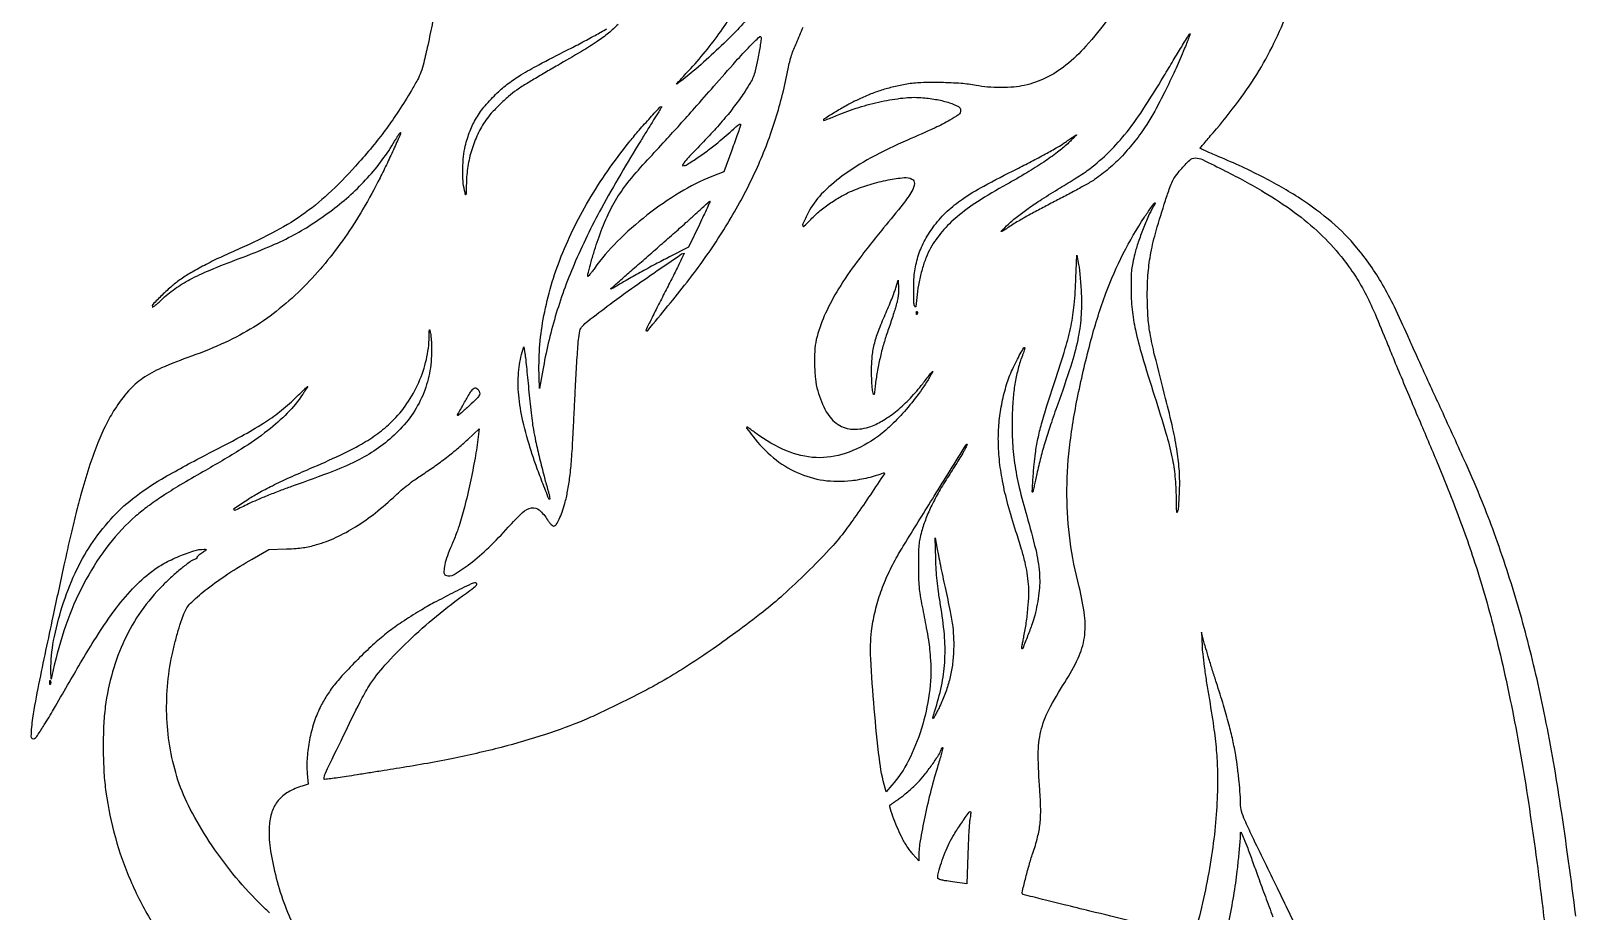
# Model space of a CAD drawing. Extents: x 497 to 1900, y 94 to 2128.
# Drawn here: x 497 to 1646, y 876 to 1530 of the extents above; entities that cross this region are included whole.
import ezdxf

# ---------------------------------------------------------------- set-up
doc = ezdxf.new("R2010")
doc.units = 0

msp = doc.modelspace()

# ---------------------------------------------------------------- linework, layer by layer
for points in [[(1297.945855, 1539.5, -0.020433), (1281.083308, 1518.786623, -0.043563), (1266.124161, 1504.580296, -0.054478), (1251.36824, 1495.253406, -0.058658), (1235.302595, 1489.612969, -0.035927), (1227.585052, 1488.457316, -0.019228), (1217.947672, 1488.087389, -0.019071), (1208.056501, 1488.465644, -0.028649), (1199.5, 1489.616023, 0.030116), (1188.343981, 1491.082621, 0.012954), (1173.34225, 1491.752024, 0.012818), (1158.492124, 1491.64881, 0.034554), (1148, 1490.578424, 0.015998), (1138.304167, 1488.585305, 0.018059), (1129.144668, 1486.041969, 0.01827), (1120.287851, 1482.874078, 0.017185), (1111.5, 1479.008549, 0.015139), (1104.112773, 1475.17167, 0.008525), (1095.376323, 1470.095367, 0.002391), (1086.64781, 1464.765465, 0.260091), (1086, 1463.60436, 0.522897), (1086.160309, 1463.492983, 0.00103), (1089.583272, 1464.775342, 0.004867), (1093.520348, 1466.303491, 0.002864), (1098.198372, 1468.202965, -0.024545), (1114.388879, 1473.973023, -0.024123), (1131.160116, 1478.166835, -0.0255), (1146.928913, 1480.482482, -0.045924), (1159.986255, 1480.522115, -0.023401), (1170.625656, 1479.071138, -0.035111), (1179.696954, 1476.730411, -0.038135), (1186.294785, 1473.949021, -0.280964), (1188, 1471.15399, -0.234491), (1186.386728, 1467.903195, -0.034522), (1180.0615, 1463.754935, -0.020845), (1168.949955, 1458.113999, -0.004095), (1148.5, 1448.98437, 0.020311), (1121.344491, 1435.789159, 0.034824), (1100.056058, 1422.366658, 0.042589), (1084.457823, 1408.760427, 0.078247), (1074.795266, 1395, 0.003059), (1070.785743, 1386.69768, 0.206978), (1070.731157, 1385.164826, 0.539276), (1071.603281, 1384.979802, 0.00587), (1076.695582, 1390.138036, -0.028496), (1083.433571, 1396.372384, -0.022706), (1091.353091, 1402.320837, -0.022605), (1099.826004, 1407.557757, -0.02733), (1108.228027, 1411.655409, -0.027784), (1120.675681, 1416.108497, -0.024189), (1134.127076, 1419.39509, -0.020985), (1146.135833, 1421.201478, -0.150812), (1151.819994, 1420.096336, -0.307628), (1153.597517, 1416.702932, -0.102834), (1151.746653, 1411.104817, -0.036495), (1145.320382, 1401.655168, -0.005398), (1130.781156, 1383.711298, 0.011427), (1111.110389, 1358.826714, 0.02404), (1097.244367, 1338.470883, 0.030294), (1087.649389, 1320.453718, 0.039889), (1081.284096, 1302.963856, 0.048084), (1079.777804, 1294.354735, 0.022398), (1079.411097, 1283.015367, 0.022423), (1080.066096, 1271.596676, 0.044343), (1081.78596, 1262.690683, 0.05636), (1088.199624, 1247.175768, 0.119575), (1096.935714, 1237.65825, 0.141866), (1107.983432, 1234.139937, 0.094058), (1121.204511, 1236.288556, 0.052258), (1130.671467, 1240.897778, 0.032509), (1140.714598, 1248.105752, 0.030067), (1150.649258, 1257.316737, 0.0269), (1159.807222, 1267.986991, -0.001412), (1165.164707, 1274.914129, -0.024251), (1167.033476, 1277.089935, -0.856579), (1167.269196, 1276.927307, -0.020167), (1165.974304, 1274.5, -0.025137), (1156.867726, 1260.620182, -0.023319), (1146.196947, 1247.358126, -0.024241), (1134.91776, 1235.787589, -0.037213), (1124, 1227.043668, -0.068799), (1102.275635, 1216.185228, -0.092968), (1080.580126, 1213.111783, -0.089459), (1058.622108, 1218.093971, -0.059181), (1036.118063, 1230.972512, 0.001502), (1029.77583, 1235.645525, 0.332979), (1029.072753, 1235.637888, 0.411448), (1028.988118, 1235.021252, 0.001694), (1033.543309, 1229, 0.056653), (1048.868081, 1213.012455, 0.067807), (1066.547901, 1201.978054, 0.069865), (1086.077167, 1196.297597, 0.065692), (1106.842766, 1196.040926, 0.015402), (1112.993322, 1196.968209, 0.013415), (1119.367503, 1198.308619, 0.013715), (1125.472691, 1199.942696, 0.019366), (1130.803141, 1201.7547, -0.729805), (1131.306982, 1201.12691, -0.001456), (1120.942585, 1185.563695, -0.005386), (1110.382353, 1170.167293, -0.00905), (1101.145187, 1157.5, -0.026641), (1090.371557, 1144.746246, -0.009772), (1073.870793, 1127.873278, -0.009943), (1056.140139, 1111.118036, -0.018429), (1041, 1098.35579, -0.006801), (1020.843006, 1083.03469, -0.008638), (1001.805748, 1069.471098, -0.009238), (983.501018, 1057.391899, -0.010561), (965.55245, 1046.542471, -0.010565), (953.36495, 1039.861421, -0.004756), (937.105891, 1031.585776, -0.004743), (920.763342, 1023.654861, -0.011096), (908.359001, 1018.113433, -0.020966), (879.510893, 1007.385973, -0.015329), (846.692821, 997.826873, -0.013829), (809.771791, 989.371804, -0.010208), (768.5, 981.987279, 0.000155), (759.622283, 980.582402, 0.000103), (749.454687, 978.968015, 0.000104), (739.594941, 977.398308, 0.000205), (731.75, 976.144398, -0.003981), (725.326877, 975.167436, -0.006701), (719.920313, 974.462895, -0.001821), (715.280041, 973.938472, -0.44648), (715, 974.189565, -0.111882), (715.994551, 978.578551, -0.001243), (729.266477, 1006.182877, -0.003496), (741.841843, 1031.715842, -0.026121), (748.515088, 1043.456133, -0.04078), (760.223024, 1058.83772, -0.019057), (777.670467, 1076.82255, -0.017946), (798.481019, 1095.31796, -0.017463), (820.75, 1112.450078, 0.006535), (826.014814, 1116.320309, 0.049167), (828.284682, 1118.41478, 0.314098), (828.406652, 1119.438108, 0.276959), (827.470068, 1120, 0.114253), (824.365665, 1119.281246, 0.002543), (810.520381, 1112.419493, 0.006469), (796.839556, 1105.329281, 0.012855), (786.225085, 1099.296934, 0.010386), (772.810068, 1090.825101, 0.019028), (762.302338, 1083.290257, 0.019383), (752.526837, 1075.074708, 0.011256), (741.411875, 1064.506669, 0.008613), (730.290958, 1053.058051, 0.020897), (722.595527, 1044.138715, 0.026598), (716.87072, 1036.06689, 0.026859), (712.055454, 1027.458478, 0.036141), (707.443578, 1016.046284, 0.02982), (704.168031, 1003.333874, 0.030014), (702.446997, 990.42584, 0.038344), (702.496317, 978.430674), (703.149438, 970.361348), (698.824719, 969.06926, 0.058573), (688.438308, 964.587826, 0.089315), (680.963327, 958.259624, 0.091886), (676.302595, 949.865882, 0.065421), (674.234878, 939.283546, 0.051284), (674.879964, 923.233835, 0.025683), (678.799115, 903.28655, 0.024874), (685.11256, 882.516753, 0.029887), (693.148769, 863.75, -0.008107)], [(1030.222357, 1540, -0.020962), (1019.335399, 1528.053671, -0.010329), (1004.568573, 1513.758071, -0.010308), (989.330083, 1500.178067, -0.022537), (977, 1490.56446, -0.885545), (976.903976, 1490.669957, -0.00435), (978.985372, 1493.043935, -0.004547), (981.990517, 1496.350917, -0.002245), (985.865095, 1500.5, 0.017883), (998.296913, 1514.676332, 0.017548), (1009.765974, 1529.792141, 0.018483), (1019.360452, 1544.532009, 0.032152)], [(1645.061465, 872.5, 0.006347), (1633.837101, 954.1191, 0.011795), (1622.338613, 1019.940012, 0.013973), (1609.388935, 1076.654547, 0.01602), (1593.791044, 1130, 0.007456), (1584.447028, 1157.154616, 0.010588), (1575.27284, 1180.984441, 0.008257), (1563.514878, 1208.3974, 0.002687), (1545.264854, 1248.5, -0.00074), (1538.002303, 1264.295296, -0.00071), (1530.685338, 1280.33125, -0.000702), (1524.271576, 1294.493472, -0.002566), (1520.263439, 1303.5, 0.009321), (1510.32033, 1325.053998, 0.0181), (1501.447508, 1341.807318, 0.021364), (1492.504034, 1355.884783, 0.021623), (1482.425677, 1369.089109, 0.042327), (1463.78158, 1387.943981, 0.031746), (1440.407125, 1405.454534, 0.027901), (1411.90629, 1421.912862, 0.018793), (1377.75, 1437.590799, -0.003648), (1373.247742, 1439.494493, -0.005961), (1369.462466, 1441.181483, -0.001499), (1366.206262, 1442.691301, -0.310646), (1366.03712, 1442.97916, -0.15611), (1366.181888, 1443.340702, -0.000691), (1368.864702, 1446.578253, -0.003214), (1371.952306, 1450.245614, -0.002012), (1375.610805, 1454.5, 0.018477), (1394.414837, 1477.881712, 0.024019), (1409.758504, 1500.682822, 0.0252), (1422.255861, 1523.893889, 0.024393), (1432.504723, 1548.494339, 0.013425)], [(795.623192, 1536.970414, -0.007644), (792.025302, 1519.334314, -0.005373), (789.067844, 1506.546738, -0.027358), (786.960826, 1499.555673, -0.035622), (784.350724, 1493.689608, -0.013373), (779.904508, 1485.862622, -0.008552), (770.335237, 1470.614747, -0.013315), (761.52162, 1457.846916, -0.013557), (752.160316, 1445.733259, -0.009324), (740.93042, 1432.5, -0.021586), (720.482555, 1411.221714, -0.033915), (701.004187, 1395.003271, -0.03369), (679.415743, 1381.493373, -0.020943), (652.5, 1368.493732, 0.00808), (639.499439, 1362.622173, 0.00962), (627.437666, 1356.651966, 0.010496), (616.941088, 1350.919776, 0.019926), (608.788051, 1345.800482, 0.027017), (602.099037, 1340.667268, 0.015687), (594.618671, 1333.83779, 0.006937), (587.658848, 1326.880852, 0.344007), (587.459964, 1325.064779, 0.436455), (587.852692, 1324.987556, 0.00909), (589.621631, 1326.324211, 0.015116), (591.75271, 1328.102867, 0.008848), (594.200238, 1330.353108, -0.036057), (604.073298, 1338.485764, -0.032367), (615.364037, 1345.4431, -0.023886), (630.27565, 1352.459048, -0.008711), (652, 1361, 0.010132), (674.054805, 1369.74332, 0.02124), (690.742021, 1377.602758, 0.023771), (705.47443, 1386.238185, 0.016645), (721.237189, 1397.278409, 0.023125), (734.987734, 1408.639307, 0.024325), (747.388858, 1421.04059, 0.02488), (758.264807, 1434.298972, 0.027016), (767.452561, 1448.224063, -0.005035), (768.982639, 1450.78077, -0.008563), (770.319777, 1452.883148, -0.003025), (771.483679, 1454.622768, -0.470931), (771.690856, 1454.642478, -0.31031), (771.856058, 1453.752923, -0.001057), (767.138213, 1443.195938, -0.005532), (762.015923, 1432.127831, -0.005278), (756.570876, 1421, -0.016607), (743.905152, 1397.751029, -0.019368), (730.317417, 1376.588315, -0.02028), (715.757086, 1357.437483, -0.022551), (700.174168, 1340.223497, -0.026695), (681.76326, 1323.526464, -0.032363), (662.77771, 1310.014345, -0.03112), (641.586433, 1298.667175, -0.02183), (616.5, 1288.479912, 0.015822), (594.216169, 1279.741051, 0.049711), (580.165014, 1271.97866, 0.062106), (569.669047, 1262.621357, 0.036405), (559.523417, 1249.160102, 0.028371), (553.056571, 1237.769454, 0.019268), (546.95967, 1224.15695, 0.016404), (541.015183, 1207.859831, 0.009965), (535.01066, 1188.24236, 0.007509), (531.069462, 1173.550072, 0.005032), (526.984802, 1156.639063, 0.003165), (521.71341, 1133.132829, 0.000809), (513.479698, 1095, 0.002015), (502.893917, 1044.596176, 0.01358), (498.427945, 1019.458256, 0.028219), (497.186372, 1006.036755, 0.599495), (499.917721, 1004.449149, 0.110031), (502.040722, 1006.519136, 0.005935), (507.108418, 1014.47806, 0.006758), (514.07605, 1026.059595, 0.001991), (524.446147, 1044, -0.007843), (543.999382, 1076.931773, -0.021449), (559.156033, 1099.355172, -0.029676), (572.758435, 1115.615934, -0.03977), (587.008429, 1128.506486, -0.039007), (595.991548, 1134.364753, -0.024914), (607.222299, 1139.791031, -0.02446), (618.208458, 1143.818207, -0.076183), (625.979901, 1144.995719, -0.039166), (627.254112, 1144.893576, -0.534342), (627.416436, 1144.540594, -0.104572), (626.815662, 1143.907034, -0.004444), (624.244417, 1142.167968, 0.014844), (622.654191, 1141.043521, 0.025527), (621.409564, 1140.003241, 0.024175), (620.558903, 1139.135072, 0.397174), (620.569778, 1138.763556, -0.342187), (620.604991, 1138.48557, -0.099936), (620.296994, 1138.143203, -0.05676), (619.676388, 1137.783249, -0.028469), (618.825361, 1137.46751, 0.08618), (615.483799, 1135.768937, 0.010582), (609.002621, 1130.703689, 0.012888), (601.856761, 1124.557678, 0.013422), (595.135687, 1118.131971, 0.042188), (579.203088, 1099.088653, 0.042438), (566.728548, 1077.677508, 0.041437), (557.812383, 1053.981719, 0.03662), (552.470118, 1028.139601, 0.022), (551.227798, 1013.839245, 0.012453), (550.918901, 996.447801, 0.012443), (551.478003, 978.99783, 0.021275), (552.924814, 964.498847, 0.031687), (559.959955, 930.723093, 0.034544), (571.06717, 899.098924, 0.033913), (586.632498, 868.804422, 0.028508)], [(674.538311, 874.863971, -0.012205), (666.550856, 882.471325, -0.026318), (647.2665, 903.901904, -0.024168), (629.748156, 927.838961, -0.025203), (615.567741, 951.872023, -0.042089), (606.460821, 973.5, -0.034528), (600.857406, 995.875345, -0.032332), (598.228857, 1019.307417, -0.032056), (598.633663, 1043.087199, -0.032536), (602.080267, 1066.5, -0.00981), (604.179246, 1075.431096, -0.008905), (606.690809, 1084.567903, -0.009132), (609.261481, 1092.752467, -0.023846), (611.492575, 1098.5, -0.100346), (616.642223, 1105.744146, -0.022304), (628.246717, 1115.682058, -0.021127), (643.585493, 1126.66365, -0.014833), (661.698794, 1137.754833), (673.897588, 1144.735628), (687.198794, 1145.254461, 0.00812), (694.211966, 1145.642166, 0.017378), (699.60291, 1146.216943, 0.020182), (704.402384, 1147.096891, 0.016064), (709.5, 1148.419252, 0.037292), (723.964157, 1153.871653, 0.030718), (738.46822, 1161.728589, 0.028078), (753.129957, 1172.063736, 0.021102), (768.069425, 1184.965775, -0.01247), (772.371144, 1188.812416, -0.008782), (777.388298, 1192.928893, -0.008869), (782.329824, 1196.699534, -0.018362), (786.343415, 1199.429759, 0.012535), (795.515418, 1205.513883, 0.010544), (804.924859, 1212.401157, 0.010635), (813.933007, 1219.599821, 0.013633), (821.892601, 1226.619636), (830.285201, 1234.438242), (829.557921, 1228.469121, -0.014218), (827.189277, 1212.762529, -0.008581), (823.536243, 1194.29377, -0.008594), (819.346281, 1176.368604, -0.017573), (815.328945, 1162.5, -0.008517), (814.041466, 1158.791244, -0.004427), (812.315566, 1154.20625, -0.004401), (810.459706, 1149.528218, -0.006689), (808.757306, 1145.5, 0.021865), (805.963722, 1138.286935, 0.038842), (804.39958, 1132.113335, 0.048488), (804.061136, 1127.522783, 0.304161), (805.347872, 1125.696751, 0.23176), (811.607545, 1126.255786, 0.027465), (823.461696, 1134.356357, 0.0281), (837.330706, 1146.290848, 0.018912), (851.822954, 1161.349734, -0.021395), (862.502889, 1172.337558, -0.142603), (869.223727, 1175.781404, -0.235656), (874.898194, 1174.19485, -0.066292), (881.018206, 1166.971628, 0.019212), (882.456941, 1164.908446, 0.035194), (883.804669, 1163.364715, 0.042556), (884.977336, 1162.381669, 0.203476), (885.812805, 1162.202608, 0.209169), (887.503762, 1163.366254, 0.02711), (889.661018, 1167.301386, 0.026992), (891.872382, 1172.63123, 0.017075), (893.894874, 1179.051629, 0.022914), (895.968273, 1188.102206, 0.014156), (897.611519, 1198.89644, 0.011643), (898.914088, 1211.947185, 0.006363), (899.934304, 1228, 0.000065), (900.410507, 1237.400768, 0.000037), (900.985301, 1248.79375, 0.000037), (901.563192, 1260.2817, 0.00006), (902.050169, 1270, -0.001864), (902.527865, 1278.891191, -0.001834), (903.074287, 1287.827266, -0.001802), (903.610176, 1295.656139, -0.007004), (904.027311, 1300.497076, -0.030378), (905.113367, 1307.197042, -0.125887), (906.961792, 1310.818914, -0.048714), (910.986462, 1314.57652, -0.001814), (927.5, 1327.133188, -0.007902), (940.970726, 1336.968998, -0.003024), (960.008875, 1350.242039, -0.000474), (980.653676, 1364.421608, -0.151362), (982.520526, 1365, -0.554921), (982.658888, 1364.778113, -0.000331), (978.648073, 1356.607354, -0.002705), (974.051695, 1347.385677, -0.0016), (968.472405, 1336.429292, 0.00134), (962.874474, 1325.450461, 0.00222), (958.217353, 1316.153832, 0.000207), (954.100106, 1307.834308, 0.327449), (954.154042, 1307.527021, 0.435804), (955.533519, 1307.606871, 0.000927), (970.530956, 1325.809646, 0.005679), (984.675853, 1343.447397, 0.010477), (995.707419, 1358.1523, 0.022791), (1018.839074, 1393.683173, 0.027985), (1036.961776, 1428.873417, 0.029071), (1050.495693, 1464.667732, 0.028563), (1059.879222, 1502, -0.01402), (1061.010435, 1507.126545, -0.015339), (1062.398277, 1512.028652, -0.0158), (1064.039657, 1516.696006, -0.017192), (1065.931139, 1521.118619, 0.0198), (1070.871532, 1532.838754, 0.022685)], [(933.511269, 1535.011387, -0.02772), (926.374525, 1528.557228, -0.020945), (917.883676, 1522.262997, -0.014519), (906.253824, 1514.857944, -0.004677), (888.600374, 1504.54765, 0.002657), (878.970978, 1498.97576, 0.003015), (869.80118, 1493.530034, 0.002743), (862.065206, 1488.814476, 0.016721), (858.164298, 1486.223196, 0.024011), (852.109316, 1481.447776, 0.014513), (845.392207, 1475.254635, 0.014459), (839.272627, 1468.91858, 0.034485), (835.210886, 1463.793457, 0.039548), (829.214006, 1453.372026, 0.03578), (824.699404, 1441.786644, 0.035273), (821.82928, 1429.502911, 0.03581), (820.73338, 1417, -0.00094), (820.605688, 1409.793669, -0.055497), (820.435509, 1408.496787, -0.773221), (820.148347, 1408.493041, -0.008565), (819.379531, 1411.5, -0.042352), (818.330277, 1418.512033, -0.02035), (818.119261, 1427.610945, -0.020309), (818.660205, 1436.908091, -0.034159), (819.959303, 1444.613621, -0.03344), (823.447072, 1455.802555, -0.043046), (828.17953, 1465.47408, -0.040834), (834.713571, 1474.57395, -0.026016), (843.66336, 1484.058983, -0.028985), (851.863703, 1491.028671, -0.024159), (861.31566, 1497.470021, -0.015997), (874.468027, 1504.96379, -0.004475), (895.5, 1515.831894, 0.004493), (906.077369, 1521.298159, 0.00475), (916.359375, 1526.854992, 0.004545), (925.128131, 1531.806786, 0.021485)], [(1315.388044, 868.518831, -0.00085), (1284, 876.187327, -0.000281), (1264.99587, 880.875838, -0.000463), (1248.9397, 884.862399, -0.000024), (1234.462731, 888.471825, -0.092533), (1234.156425, 888.611907, -0.305655), (1233.690698, 889.834166, -0.002716), (1236.103101, 899.925543, -0.009371), (1238.806362, 910.135585, -0.013274), (1241.620949, 919.103514, 0.020392), (1245.161524, 930.973264, 0.035147), (1246.994865, 941.115058, 0.032286), (1247.473882, 951.988783, 0.014396), (1246.766897, 966.312945, -0.01843), (1245.68787, 992.455431, -0.058374), (1247.646075, 1009.831807, -0.062708), (1253.477909, 1025.60762, -0.023675), (1265.321834, 1045.976599, 0.034753), (1275.283009, 1064.015116, 0.071386), (1279.927149, 1079.435148, 0.069357), (1280.115851, 1095.826166, 0.031232), (1276.05634, 1117, -0.029372), (1269.368995, 1151.192675, -0.031961), (1266.982756, 1184.978249, -0.030373), (1268.894166, 1220.263524, -0.022244), (1275.117662, 1258.994073, -0.014123), (1285.029833, 1300.940419, -0.024147), (1295.954256, 1335.211914, -0.027737), (1308.827384, 1364.643225, -0.029783), (1324.612639, 1391.75, -0.004706), (1329.362743, 1398.748784, -0.024318), (1332.209807, 1402.460467, -0.865803), (1332.534386, 1402.257266, -0.029332), (1331.02454, 1399.31702, 0.028614), (1327.595256, 1392.662415, 0.011457), (1323.643791, 1383.203323, 0.011532), (1319.979274, 1373.155991, 0.018684), (1317.385372, 1364.4416, 0.011113), (1315.863003, 1357.931428, 0.024473), (1315.056492, 1352.8875, 0.021193), (1314.684496, 1347.363429, 0.006498), (1314.58526, 1339, 0.025776), (1315.418647, 1323.192255, 0.027611), (1317.874469, 1307.918271, 0.018732), (1322.812017, 1288.748284, 0.005063), (1332.073259, 1258.774425, -0.005488), (1340.524965, 1231.337991, -0.019765), (1345.023285, 1213.597037, -0.028047), (1347.263536, 1199.042024, -0.022926), (1348.063386, 1183.308447, 0.007519), (1348.271164, 1172.913603, 0.791396), (1349.114456, 1172.745441, 0.092697), (1350.046027, 1176.490233, 0.004773), (1350.66457, 1189, 0.025565), (1350.507955, 1202.908012, 0.022157), (1348.954328, 1217.415244, 0.017519), (1345.723067, 1234.584127, 0.007768), (1340.31826, 1257, -0.002522), (1332.161398, 1289.337131, -0.016751), (1328.717198, 1305.612283, -0.02804), (1327.190327, 1318.384456, -0.015772), (1326.700215, 1334, -0.019939), (1327.363081, 1350.54755, -0.027471), (1329.362579, 1365.286659, -0.022605), (1333.297167, 1381.722708, -0.00874), (1340.169635, 1404.126011, -0.00489), (1343.414877, 1413.760257, -0.030703), (1345.416867, 1418.54774, -0.044605), (1347.680576, 1422.268189, -0.017376), (1351.425232, 1426.98984, -0.025247), (1358.199209, 1434.178044, -0.20081), (1362.367452, 1435.78625, -0.105835), (1367.724524, 1434.48091, -0.004806), (1384.757993, 1426.052167, -0.015664), (1413.320732, 1410.431847, -0.026229), (1436.145365, 1395.340021, -0.03019), (1454.806132, 1379.717056, -0.034012), (1470.667902, 1362.533346, -0.020841), (1479.846649, 1350.095118, -0.025133), (1487.359389, 1337.669629, -0.020135), (1494.749857, 1322.497954, -0.007863), (1503.770757, 1301, 0.002547), (1508.417325, 1289.588057, 0.000868), (1515.276637, 1273.065625, 0.000863), (1522.914202, 1254.846924, 0.000995), (1530.262199, 1237.5, -0.002396), (1543.782493, 1205.330986, -0.005346), (1553.686718, 1180.705034, -0.006582), (1561.665893, 1159.411923, -0.006645), (1569.055487, 1137.983557, -0.017744), (1584.49068, 1084.966547, -0.01304), (1597.954006, 1025.248947, -0.011466), (1609.840531, 957.12053, -0.007614), (1620.485198, 878.5, 0.004158), (1626.494466, 831.684702, 0.013203)], [(1441.153794, 856.267114, 0.002756), (1423.357837, 893.276538, -0.000504), (1404.625388, 931.788435, -0.010053), (1399.151319, 943.674084, -0.034751), (1396.766959, 950.371451, -0.068243), (1396, 955.964613, 0.018165), (1395.749989, 962.844173, 0.006952), (1394.921836, 972.388394, 0.006919), (1393.744779, 982.641962, 0.008982), (1392.367787, 992, 0.013602), (1390.222127, 1003.081228, 0.010238), (1387.2845, 1015.14072, 0.008603), (1383.337101, 1029.044819, 0.004812), (1378.082689, 1045.825373, -0.002056), (1375.24676, 1054.7102, -0.002153), (1372.52773, 1063.483078, -0.002064), (1370.243531, 1071.078966, -0.009555), (1369.025329, 1075.5), (1366.984597, 1083.5), (1367.404964, 1073, 0.018492), (1367.850761, 1067.221409, 0.004692), (1369.008827, 1057.881233, 0.004705), (1370.556033, 1047.070533, 0.004346), (1372.34548, 1036, -0.006408), (1375.937471, 1013.1807, -0.014288), (1377.94951, 995.721833, -0.016612), (1378.787901, 979.90075, -0.012551), (1378.694276, 962.5, -0.017218), (1377.17159, 939.07602, -0.014378), (1373.986741, 914.350011, -0.013781), (1369.209015, 888.736702, -0.012605), (1362.902141, 862.646419)], [(1384.930708, 857.63222, 0.009795), (1389.235045, 877.911995, 0.012037), (1392.422945, 897, 0.007715), (1393.545815, 905.865702, 0.003647), (1394.734188, 917.333326, 0.003231), (1395.721839, 928.338528, 0.016313), (1396.03276, 934.5, -0.798463), (1396.476701, 934.592487, -0.009377), (1398.482625, 929.975127, -0.008238), (1401.271888, 922.880806, -0.003221), (1404.89756, 913, 0.001195), (1409.069292, 901.487042, 0.000596), (1414.402842, 886.930787, 0.000592), (1419.961963, 871.869771, 0.000872)]]:
    msp.add_lwpolyline(points, format="xyb")
for points in [[(1353.412721, 1514.75, -0.011063), (1347.245621, 1500.591577, -0.007881), (1339.741081, 1485.003673, -0.007874), (1332.234274, 1470.59132, -0.020268), (1326.233494, 1460.5, -0.021501), (1317.553811, 1448.342062, -0.024037), (1308.160904, 1437.437521, -0.024953), (1298.119997, 1427.860154, -0.027653), (1287.5, 1419.67585, -0.021475), (1283.844824, 1417.392623, -0.003204), (1276.270425, 1413.16576, -0.003599), (1267.25032, 1408.291886, -0.003096), (1257.697191, 1403.294092, 0.003164), (1248.056517, 1398.248821, 0.003468), (1238.772282, 1393.232097, 0.003242), (1230.891616, 1388.836141, 0.017357), (1226.697191, 1386.264413, -0.000818), (1219.103462, 1381.255618, -0.165145), (1218.242225, 1381.031925, -0.650174), (1218.115087, 1381.386165, -0.001454), (1223.5, 1386.498916, -0.021115), (1230.176132, 1392.28789, -0.014971), (1238.116626, 1398.226946, -0.011596), (1248.27833, 1405.016883, -0.005122), (1262, 1413.53621, 0.003027), (1267.954687, 1417.198794, 0.003039), (1273.85625, 1420.928135, 0.002968), (1278.963541, 1424.242078, 0.012154), (1282, 1426.345476, 0.033859), (1296.558386, 1438.553646, 0.030746), (1309.844904, 1452.993858, 0.025077), (1323.417222, 1471.523013, 0.012082), (1339.003243, 1496.5, -0.002121), (1345.965236, 1508.168017, -0.003055), (1352.232196, 1518.428285, -0.000408), (1357.991745, 1527.712615, -0.259268), (1358.508713, 1528, -0.525697), (1358.593259, 1527.877161, -0.000496), (1357.147851, 1524.107812, -0.003378), (1355.469776, 1519.831142, -0.001999)], [(1037.21932, 1509.403329, -0.006145), (1035.285115, 1500.4382, -0.036784), (1033.88196, 1495.874942, -0.042388), (1031.89958, 1491.839046, -0.009764), (1027.863188, 1485.412666, -0.015913), (1021.023962, 1475.672367, -0.013017), (1013.119943, 1465.696302, -0.011574), (1003.793542, 1455.045639, -0.007689), (992.633186, 1443.25, 0.004008), (986.629366, 1436.997275, 0.016539), (983.155979, 1433.068872, 0.02701), (981.34357, 1430.618897, 0.597294), (981.676823, 1430, 0.140729), (984.768384, 1430.887723, 0.00832), (993.028878, 1436.251238, 0.013386), (1001.761093, 1442.475883, 0.017518), (1009.375097, 1448.646803, -0.000447), (1021.01431, 1458.757398, -0.018377), (1023.616764, 1460.851539, -0.387037), (1024.326155, 1460.781992, -0.263092), (1024.51473, 1459.938645, -0.012107), (1023.979125, 1458.315615, -0.000741), (1022.257412, 1453.516352, -0.001103), (1020.185166, 1447.806312, -0.000816), (1017.869099, 1441.5), (1011.963259, 1425.5), (1003.233423, 1422, 0.041039), (979.355312, 1410.070296, 0.029756), (954.894376, 1393.160518, 0.029872), (932.750972, 1373.578725, 0.042982), (915.880592, 1353.593171, -0.00795), (914.00656, 1351.028619, -0.016014), (912.433674, 1349.079536, -0.017942), (911.264995, 1347.817201, -0.669129), (911, 1347.926558, -0.063375), (911.370145, 1350.835121, -0.004621), (913.468607, 1358.647871, -0.006973), (915.978907, 1367.197497, -0.008523), (918.573114, 1375.116354, -0.021438), (925.260537, 1392.031328, -0.034116), (932.547462, 1405.773155, -0.032029), (941.97676, 1418.986298, -0.01634), (955.373314, 1434.367914, 0.001421), (968.617776, 1448.688907, 0.002597), (979.327041, 1460.456968, 0.002451), (990.317224, 1472.781433, 0.001116), (1004.56738, 1488.99304, -0.002525), (1021.044734, 1507.632257, -0.010095), (1031.421073, 1518.789424, -0.009539), (1038.481657, 1525.807454, -0.607008), (1039.788014, 1525.363181, -0.074275), (1039.792638, 1524.075475, -0.003723), (1039.152266, 1519.898709, -0.005915), (1038.292714, 1514.933299, -0.004241)], [(964.749957, 1471.741138, 0.005697), (963.723529, 1470.134983, 0.000207), (959.891536, 1463.97967, 0.00038), (955.369841, 1456.697445, 0.000266), (950.289041, 1448.491138, 0.012995), (921.142739, 1398.500176, 0.02461), (900.755489, 1356.579535, 0.028905), (886.816414, 1317.871166, 0.02938), (877.523505, 1278.022652), (875.19714, 1264.5), (874.84857, 1273, -0.055453), (877.846019, 1315.869075, -0.046216), (890.164115, 1359.869427, -0.042834), (911.531492, 1403.996251, -0.034731), (941.492808, 1447.231612, -0.009101), (948.216911, 1455.318654, -0.005937), (956.254489, 1464.414495, -0.001361), (964.481108, 1473.454818, -0.210469), (965.718895, 1474, -0.492189), (965.825918, 1473.860967, -0.036639), (965.645108, 1473.336459, -0.028791), (965.281715, 1472.608087, -0.014926)], [(1267.526865, 1446.355392, -0.027488), (1259.913882, 1439.945912, -0.014074), (1249.72595, 1432.723691, -0.012028), (1237.153795, 1424.763007, -0.007603), (1222.133735, 1416.058807, 0.01388), (1200.514687, 1403.165275, 0.032775), (1185.371617, 1392.099838, 0.042259), (1174.331611, 1381.155527, 0.046575), (1165.685057, 1368.841996, 0.03695), (1162.326794, 1361.80471, 0.022788), (1159.389251, 1353.110024, 0.021817), (1157.102575, 1343.627093, 0.023206), (1155.706834, 1334.173839, -0.006174), (1154.720589, 1325.446683, -0.733746), (1153.968595, 1325.309934, -0.115659), (1153.3169, 1327.816641, -0.003221), (1153.118315, 1339.090037, -0.038528), (1153.961993, 1351.884235, -0.044676), (1156.769099, 1363.757573, -0.044631), (1161.643842, 1374.953376, -0.038318), (1168.648972, 1385.728639, -0.041553), (1178.060501, 1396.116826, -0.037477), (1189.374004, 1405.204181, -0.026337), (1205.160223, 1414.863854, -0.008496), (1229.5, 1427.51912, 0.004509), (1240.460212, 1433.107218, 0.004833), (1251.065625, 1438.766514, 0.00459), (1260.082508, 1443.798703, 0.022661), (1265, 1446.90592, -0.002278), (1268.294201, 1449.180382, -0.003569), (1271.15, 1451.103232, -0.001008), (1273.646651, 1452.751248, -0.125672), (1274, 1452.872827, -0.6939), (1274.056515, 1452.752441, -0.001914), (1272.304767, 1450.975147, -0.005449), (1270.166116, 1448.868286, -0.003067)], [(993.958142, 1386.403432), (985.889813, 1369.5), (971.694906, 1362.252746, 0.004703), (961.243979, 1356.79247, 0.003575), (949.890474, 1350.619242, 0.003602), (939.367773, 1344.700488, 0.008864), (931.75, 1340.162058, -0.008732), (930.311297, 1339.304409, -0.015835), (929.101562, 1338.66158, -0.011584), (928.149873, 1338.220957, -0.540226), (928, 1338.319188, -0.214263), (928.145678, 1338.643533, -0.00015), (935.417187, 1345.101467, -0.001677), (943.568752, 1352.287884, -0.00102), (953.25, 1360.730515, 0.001132), (963.760514, 1369.900455, 0.00106), (974.460938, 1379.319007, 0.001054), (983.92136, 1387.717378, 0.003641), (990, 1393.216546, -0.0021), (994.428488, 1397.247758, -0.00349), (998.1992, 1400.603889, -0.000493), (1001.55247, 1403.540942, -0.377437), (1001.763235, 1403.54021, -0.329056), (1001.810542, 1403.317955, -0.000328), (999.579073, 1398.410026, -0.002798), (997.032856, 1392.901503, -0.001691)], [(1277.610392, 1335, -0.028968), (1277.374064, 1317.236187, -0.034615), (1275.031475, 1300.663955, -0.025761), (1269.79861, 1281.082969, -0.008377), (1260.109236, 1252.739895, 0.004862), (1254.737261, 1237.379629, 0.009067), (1250.734046, 1224.820947, 0.010261), (1247.531116, 1213.244411, 0.008933), (1244.644347, 1201, -0.000431), (1243.652895, 1196.449624, -0.000564), (1242.738047, 1192.290625, -0.000414), (1241.964338, 1188.805756, -0.005271), (1241.658817, 1187.5, -0.905896), (1241.230059, 1187.561173, -0.005848), (1241.738132, 1196.833107, -0.005727), (1242.607199, 1207.968004, -0.012963), (1243.579256, 1216.363485, -0.016158), (1245.458408, 1227.084941, -0.014234), (1248.094545, 1238.130116, -0.010833), (1251.992075, 1251.462193, -0.004249), (1257.919178, 1269.677786, 0.007304), (1265.750669, 1294.255389, 0.022809), (1270.015206, 1311.079158, 0.026875), (1272.356691, 1326.687144, 0.013653), (1273.703403, 1346.5), (1274.393347, 1363.5), (1275.678179, 1356.5, -0.017589), (1276.21656, 1352.847646, -0.005387), (1276.77576, 1347.296875, -0.005384), (1277.268249, 1341.064803, -0.005869)], [(1139.608692, 1324.5, -0.003939), (1138.390775, 1320.627962, -0.001686), (1136.704997, 1315.471875, -0.001668), (1134.871341, 1309.988299, -0.002197), (1133.160322, 1305, 0.016357), (1130.306727, 1295.843674, 0.01283), (1127.79641, 1285.74936, 0.012701), (1125.778579, 1275.406979, 0.01485), (1124.406857, 1265.5, -0.001959), (1123.89985, 1260.984204, -0.0802), (1123.632051, 1260.037893, -0.68371), (1123.326005, 1260.057648, -0.0157), (1122.776884, 1262, -0.037926), (1122.431685, 1264.031612, -0.006866), (1122.130326, 1267.85, -0.007363), (1121.90425, 1272.34056, -0.006612), (1121.800083, 1277, -0.026079), (1122.25548, 1287.57998, -0.034966), (1123.832559, 1297.047285, -0.030754), (1126.897746, 1307.08198, -0.014768), (1131.986285, 1319.550473, 0.004849), (1134.428805, 1325.211745, 0.004816), (1136.766741, 1330.932125, 0.004727), (1138.715271, 1335.97232, 0.018694), (1139.767169, 1339.124733), (1141.5, 1345.046355), (1141.777966, 1338.773178, -0.024582), (1141.7617, 1335.434501, -0.024205), (1141.41856, 1332.09613, -0.022009), (1140.715006, 1328.530983, -0.014505)], [(1155.683114, 1319.8125, -0.054073), (1155.461564, 1319.395823, -0.470617), (1155.279315, 1319.37858, -0.168741), (1155.137993, 1319.670344, -0.018894), (1155.078947, 1320.416667, -0.028489), (1155.089945, 1321.112848, -0.077125), (1155.200665, 1321.592839, -0.208169), (1155.385309, 1321.77538, -0.296942), (1155.604167, 1321.729167, -0.126455), (1155.797407, 1321.402231, -0.060344), (1155.876576, 1320.916927, -0.05415), (1155.839148, 1320.359369, -0.051402)], [(794.907482, 1293, -0.048618), (793.258574, 1275.600332, -0.05288), (788.281238, 1259.355077, -0.052763), (779.994743, 1244.484858, -0.048027), (768.544499, 1231.158018, -0.036263), (755.554561, 1220.381822, -0.036886), (741.215026, 1211.663277, -0.026022), (721.906037, 1203.028445, -0.00804), (692, 1192.030304, 0.00658), (683.219544, 1188.830307, 0.005167), (673.784527, 1185.138441, 0.005226), (665.081385, 1181.522612, 0.012791), (658.777113, 1178.632889, -0.002511), (649.114254, 1173.96096, -0.421269), (648.12156, 1174.325662, -0.364496), (648.439695, 1175.441437, -0.00241), (657.495134, 1181.493562, -0.019209), (666.004103, 1186.662887, -0.011206), (676.566153, 1192.230275, -0.009528), (689.297695, 1198.280682, -0.005862), (704.5, 1204.939779, 0.008511), (726.921045, 1214.902789, 0.021416), (742.78965, 1223.123868, 0.028356), (754.926874, 1231.032889, 0.033979), (765.33673, 1239.83935, 0.05044), (776.600772, 1253.214748, 0.046131), (785.348996, 1268.96796, 0.046451), (791.009373, 1285.940967, 0.052936), (793.114999, 1302.933659, -0.001232), (793.200459, 1307.211285, -0.082556), (793.336039, 1307.927138, -0.74619), (793.530785, 1307.914806, -0.005369), (794.057369, 1305.5, -0.026159), (794.378289, 1303.400209, -0.007863), (794.648381, 1300.178125, -0.007857), (794.838027, 1296.547649, -0.00845)], [(867.019892, 1264, 0.00261), (867.913955, 1255.145026, 0.002626), (868.898732, 1246.317603, 0.002562), (869.836975, 1238.631908, 0.010555), (870.526742, 1233.996095, 0.012469), (872.226703, 1225.332232, 0.003905), (875.197611, 1212.440555, 0.004023), (878.43481, 1199.345748, 0.009501), (881.110776, 1189.654207, -0.007706), (881.854982, 1186.996157, -0.011974), (882.406105, 1184.680321, -0.006268), (882.79374, 1182.739686, -0.247372), (882.668404, 1182.335071, -0.54055), (881.994178, 1182.475762, -0.001018), (877.138417, 1194.923977, -0.005687), (872.570443, 1207.114802, -0.009456), (869.033817, 1217.5, -0.020073), (862.764603, 1240.2253, -0.034557), (859.639313, 1259.597839, -0.041221), (859.496601, 1276.454103, -0.054924), (862.291512, 1291.5), (863.5, 1295.5), (864.231215, 1290.5, -0.009002), (864.624212, 1287.427332, -0.00109), (865.352015, 1280.653125, -0.001295), (866.178548, 1272.598506, -0.001066)], [(1233.876003, 1288.940396, 0.025525), (1230.773037, 1279.371687, 0.022961), (1228.533082, 1269.19388, 0.020746), (1227.065639, 1257.901624, 0.014075), (1226.293194, 1244.954546, 0.019334), (1226.428267, 1226.248177, 0.024192), (1228.061738, 1208.969633, 0.022427), (1231.486227, 1190.918091, 0.013365), (1237.089679, 1169.773601, -0.012598), (1243.756345, 1144.771908, -0.038845), (1246.502835, 1127.505032, -0.050031), (1246.205405, 1112.55302, -0.034089), (1243.024191, 1095.833252, -0.020943), (1241.075546, 1089.490013, -0.007544), (1237.793653, 1080.637368, -0.001857), (1234.146935, 1071.340781, -0.541802), (1233.468043, 1071.203016, -0.23943), (1233.381204, 1071.476046, -0.001577), (1233.806181, 1074.024633, -0.005736), (1234.340158, 1076.96147, -0.003576), (1235.030025, 1080.391477, 0.016202), (1236.781775, 1090.40239, 0.013101), (1238.029721, 1101.241403, 0.013367), (1238.655433, 1111.370124, 0.030749), (1238.453096, 1119, 0.017336), (1237.416589, 1127.407791, 0.019143), (1235.823622, 1135.44718, 0.014676), (1233.268423, 1144.928518, 0.005316), (1229.105316, 1158.234553, -0.012306), (1223.138452, 1178.285093, -0.019238), (1219.101454, 1195.829708, -0.021747), (1216.775683, 1211.846264, -0.025184), (1216, 1227.236821, -0.026633), (1216.710859, 1240.572836, -0.023573), (1218.839795, 1254.319984, -0.024166), (1222.160728, 1267.374692, -0.03386), (1226.45567, 1278.610426, -0.008137), (1229.470139, 1284.865441, -0.011988), (1232.33626, 1290.247472, -0.005541), (1234.903473, 1294.685874, -0.48946), (1235.564432, 1294.768901, -0.266171), (1235.653512, 1294.44081, -0.006702), (1235.228551, 1292.896682, -0.012615), (1234.643888, 1291.053706, -0.008049)], [(698.991957, 1259.988157, -0.044047), (687.706104, 1246.162205, -0.034446), (673.253223, 1233.246179, -0.025783), (653.434521, 1219.427449, -0.01032), (625, 1202.510681, 0.005505), (607.951197, 1192.588716, 0.011035), (594.751032, 1184.310336, 0.013705), (584.153762, 1176.909754, 0.01974), (575.235264, 1169.749182, 0.048579), (555.28462, 1148.663211, 0.039889), (538.263334, 1122.735365, 0.037292), (524.570576, 1092.612031, 0.03135), (514.561996, 1059), (512.1397, 1048.5), (512.08817, 1055, -0.048796), (514.072459, 1077.089988, -0.030236), (520.460759, 1102.366315, -0.029821), (530.056147, 1127.280316, -0.040418), (541.783139, 1148.341783, -0.035195), (556.487964, 1167.320049, -0.044054), (572.730904, 1182.548835, -0.034694), (594.309372, 1197.177946, -0.012885), (626.5, 1214.790687, 0.004581), (653.610461, 1229.044102, 0.017866), (669.960976, 1238.60059, 0.026704), (681.979927, 1247.1457, 0.024028), (693.470079, 1257.213058, -0.00129), (696.952691, 1260.556161, -0.002092), (699.931844, 1263.377507, -0.000295), (702.588303, 1265.869303, -0.157517), (702.787261, 1265.963058, -0.633771), (702.838891, 1265.882318, -0.001269), (701.790886, 1264.223169, -0.004862), (700.53726, 1262.291362, -0.0028)], [(830.251078, 1262.348289, -0.111344), (830.625437, 1260.554558, -0.14677), (830.122443, 1258.970602, -0.050589), (828.337548, 1256.851657, -0.004115), (823.075414, 1251.835847, -0.004356), (819.833556, 1248.848917, -0.007238), (817.043296, 1246.39522, -0.002095), (814.61613, 1244.339876, -0.38897), (814.313632, 1244.353035, -0.335343), (814.227878, 1244.969217, -0.000798), (818.912943, 1253.336517, -0.00358), (823.246201, 1260.91899, -0.040701), (825.21519, 1263.75, -0.11016), (826.506208, 1264.75673, -0.180507), (827.871302, 1264.873999, -0.149225), (829.169781, 1264.045854, -0.069931)], [(1190.892723, 1218.75, -0.017956), (1189.552725, 1216.319504, -0.002954), (1186.769524, 1211.73564, -0.003245), (1183.426823, 1206.381086, -0.002861), (1179.872536, 1200.839412, 0.011723), (1172.782156, 1189.340963, 0.017089), (1167.127437, 1178.864489, 0.019062), (1162.706561, 1169.034914, 0.023096), (1159.35146, 1159.5, 0.015678), (1157.837449, 1153.827117, 0.031264), (1157.065635, 1149.247023, 0.021641), (1156.722336, 1143.64126, 0.004201), (1156.626128, 1133.5, 0.005835), (1156.729034, 1123.7792, 0.016694), (1157.104844, 1117.03191, 0.018395), (1157.906548, 1110.693229, 0.008452), (1159.393217, 1102.5, -0.001776), (1162.505624, 1086.561462, -0.0088), (1164.066819, 1077.558291, -0.013722), (1164.967247, 1070.487105, -0.009678), (1165.606432, 1062.5, -0.049729), (1164.642915, 1037.728093, -0.04041), (1158.867228, 1011.781707, -0.041443), (1149.278043, 987.95663, -0.064267), (1136.892061, 969.610652), (1132.584708, 964.721303), (1131.803583, 967.610652, -0.036414), (1127.595077, 989.348176, -0.008333), (1123.789356, 1026.610653, -0.007956), (1121.20776, 1063.855798, -0.042697), (1121.858953, 1084.165781, -0.027509), (1124.229084, 1097.777245, -0.024456), (1128.149402, 1111.602692, -0.023921), (1133.507229, 1125.292868, -0.023461), (1140.179235, 1138.5, -0.009727), (1147.175758, 1150.328258, -0.000623), (1168.322876, 1184.447354, -0.000035), (1192.071716, 1222.651649, -0.259222), (1192.698485, 1223, -0.531084), (1192.777078, 1222.883725, -0.004938), (1192.309184, 1221.751563, -0.010526), (1191.692097, 1220.380145, -0.00602)], [(1176.478721, 1116.509479, -0.004758), (1180.215745, 1098.706574, -0.01745), (1182.079052, 1087.340782, -0.024784), (1182.802552, 1078.088673, -0.019788), (1182.691586, 1068.083073, -0.024036), (1181.656008, 1057.627455, -0.026404), (1179.637339, 1047.647607, -0.026307), (1176.569848, 1037.903371, -0.023509), (1172.394543, 1028.152877, -0.004705), (1170.627886, 1024.596146, -0.008046), (1169.078099, 1021.666039, -0.002739), (1167.721635, 1019.230062, -0.496269), (1167.470896, 1019.19577, -0.260469), (1167.37341, 1019.54025, -0.003638), (1167.908783, 1021.717528, -0.009064), (1168.606539, 1024.27334, -0.005712), (1169.509258, 1027.232794, 0.029149), (1174.178515, 1045.579907, 0.03603), (1176.270205, 1063.089714, 0.033515), (1175.895139, 1081.711442, 0.020535), (1173.086253, 1103.5, -0.006031), (1171.51762, 1113.395499, -0.010179), (1170.472082, 1121.730181, -0.011057), (1169.823503, 1129.590996, -0.009104), (1169.470107, 1138), (1169.10123, 1153.5), (1170.590271, 1145.009479, 0.00599), (1171.44474, 1140.458414, 0.001544), (1172.934232, 1133.135264, 0.001571), (1174.68522, 1124.79288, 0.001598)], [(511.662281, 1044.75, -0.174857), (511.474999, 1044.540618, -0.447206), (511.306058, 1044.601562, -0.078554), (511.189089, 1045.10856, -0.017491), (511.157895, 1046, -0.017491), (511.189089, 1046.89144, -0.078554), (511.306058, 1047.398438, -0.447206), (511.474999, 1047.459382, -0.174857), (511.662281, 1047.25, -0.057986), (511.818615, 1046.679992, -0.037979), (511.87034, 1046, -0.037979), (511.818615, 1045.320008, -0.057986)], [(1171.154777, 984.366474, 0.011846), (1165.950663, 965.841385, 0.010232), (1161.34993, 946.166471, 0.009825), (1157.950193, 928.450346, 0.039694), (1156.955384, 917.5), (1156.910376, 913.5), (1152.443905, 918.48544, -0.026413), (1150.449933, 920.96267, -0.012367), (1148.124286, 924.360684, -0.012215), (1145.855769, 928.052203, -0.016758), (1144.010885, 931.48544, -0.015685), (1140.662339, 938.821465, -0.014759), (1137.706995, 946.501931, -0.006944), (1135.328388, 953.586511, -0.304924), (1135.743694, 955.02049, -0.018094), (1136.282416, 955.43926, -0.000817), (1138.18721, 956.807619, -0.001368), (1140.454902, 958.421699, -0.000979), (1143, 960.215295, 0.01742), (1145.963567, 962.453141, 0.008882), (1149.534172, 965.456768, 0.008813), (1153.109631, 968.687275, 0.013062), (1156.116329, 971.65281, 0.023537), (1161.149052, 977.401332, 0.01333), (1166.717131, 984.796477, 0.011478), (1171.5902, 991.984552, 0.066467), (1173.539409, 996.124168, -0.025775), (1173.818878, 996.869192, -0.050627), (1174.128469, 997.420623, -0.085178), (1174.416936, 997.710657, -0.366037), (1174.641498, 997.691835, -0.264384), (1174.756395, 997.274182, -0.001861), (1173.806564, 993.58822, -0.006421), (1172.634307, 989.33209, -0.003987)], [(1194.88725, 944.5, 0.026677), (1194.5032, 941.421932, 0.003276), (1194.067808, 934.653125, 0.003869), (1193.665193, 926.598491, 0.003187), (1193.356969, 918), (1192.723468, 896.5), (1181.861734, 897.942341, -0.005642), (1176.258916, 898.75078, -0.029161), (1173.199613, 899.412105, -0.057762), (1171.51064, 900.09965, -0.273748), (1171, 900.96244, -0.068256), (1171.538412, 904.888116, -0.011812), (1173.732065, 912.075593, -0.013549), (1176.533678, 919.824052, -0.019082), (1179.476814, 926.555059, -0.026653), (1183.086962, 933.106405, -0.011567), (1188.540634, 941.42907, -0.003924), (1194.362581, 949.740275, -0.476434), (1195.497221, 949.81146, -0.213323), (1195.586787, 949.544649, -0.004466), (1195.436351, 948.122741, -0.009578), (1195.210215, 946.438856, -0.006205)]]:
    msp.add_lwpolyline(points, format="xyb", close=True)

doc.saveas('drawing.dxf')
